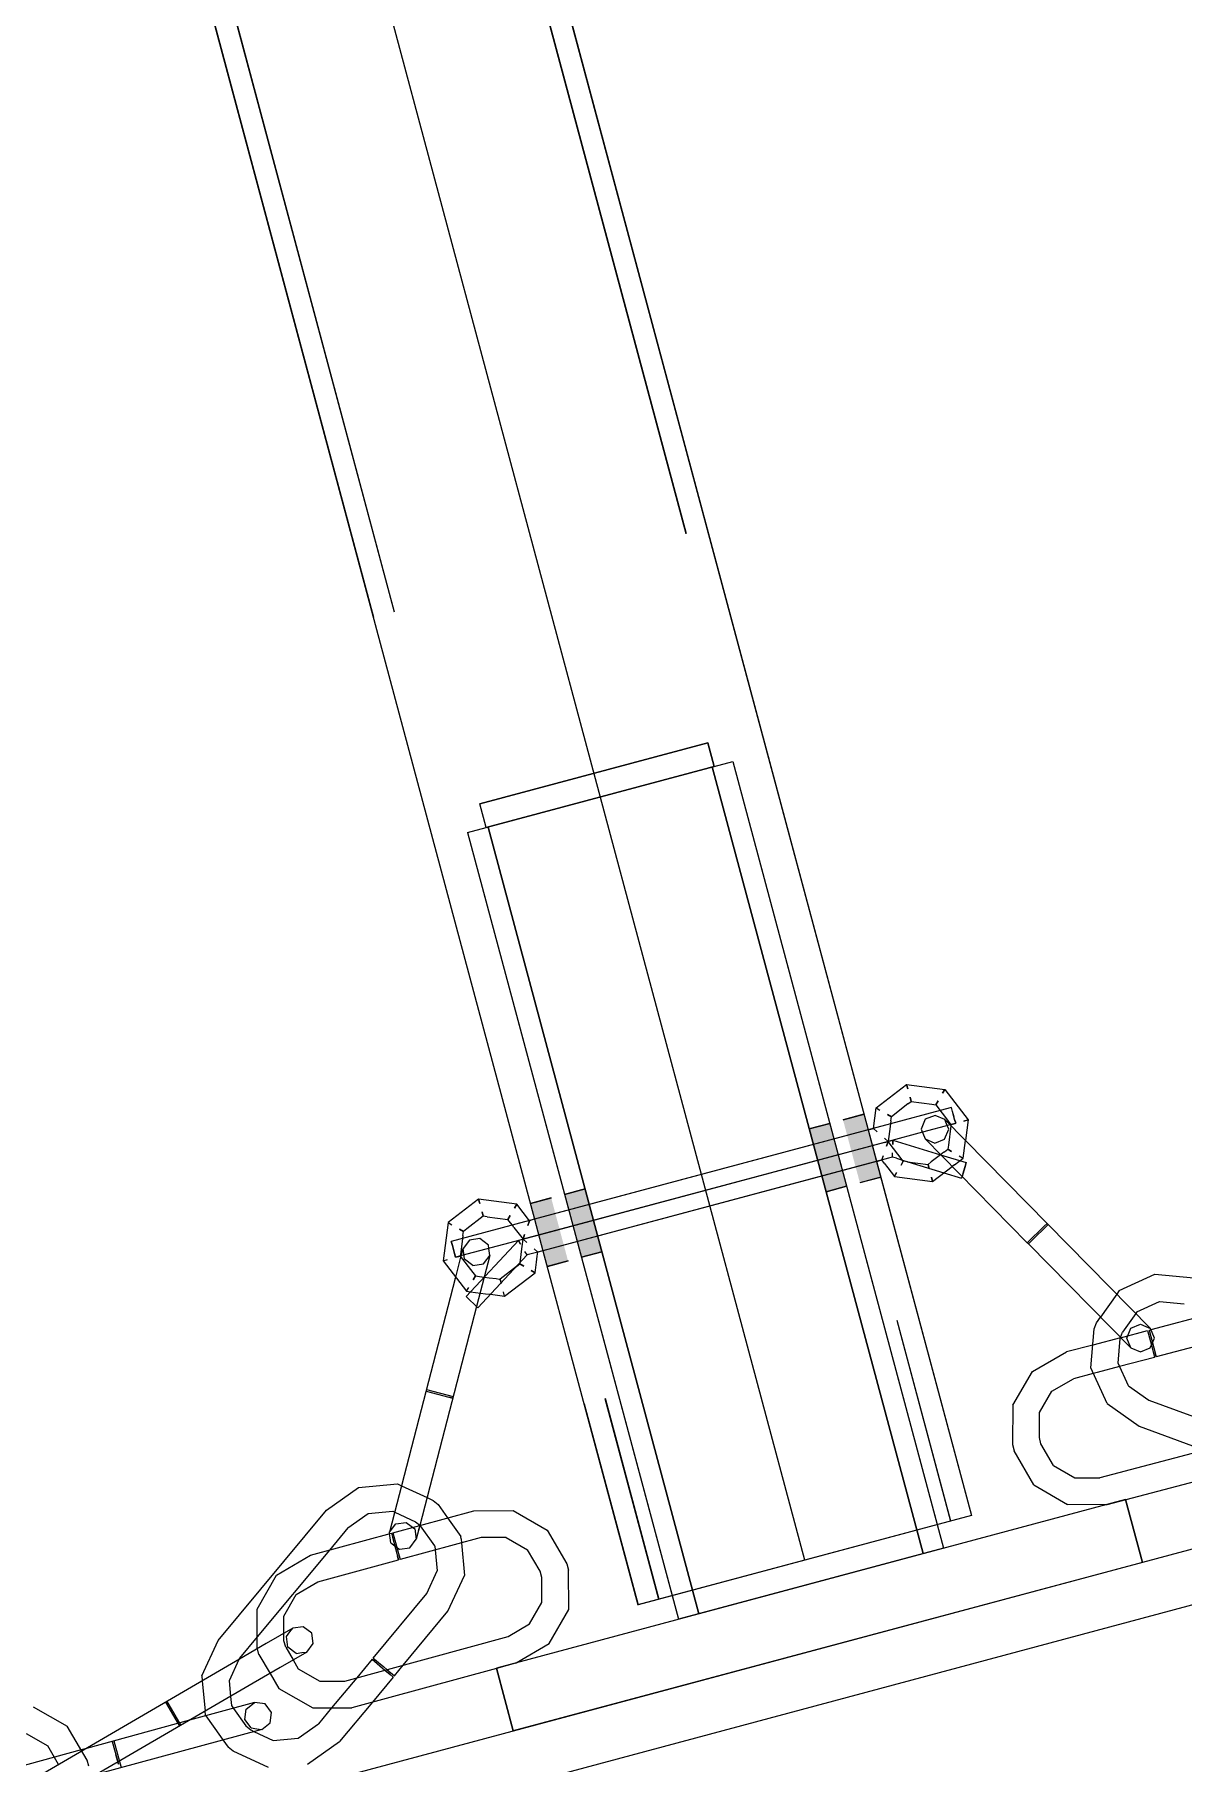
# Model space of a CAD drawing. Header units: millimetres. Extents: x -753 to 90, y 56274 to 56868.
# Drawn here: x -524.833 to -522.011, y 56700.316 to 56704.562 of the extents above; entities that cross this region are included whole.
import ezdxf

# ---------------------------------------------------------------- set-up
doc = ezdxf.new("R2010")
doc.units = ezdxf.units.MM
doc.linetypes.add('XKITLINE00', pattern=[0])
doc.linetypes.add('XKITLINE02', pattern=[4, 2, -2])
for name, color, linetype, lineweight in [('Cota', 4, 'Continuous', 0), ('Parafuso', 3, 'Continuous', 0), ('Peça', 2, 'Continuous', 0)]:
    doc.layers.add(name, color=color, linetype=linetype, lineweight=lineweight)

# ---------------------------------------------------------------- blocks, each defined once
blk = doc.blocks.new('*A625')
at = {"layer": 'Peça', "color": 1, "linetype": 'XKITLINE00', "lineweight": 0}
for p, q in [((-400.0787, 56733.508), (-663.9824, 56662.797)), ((-663.9824, 56662.6604), (-400.0445, 56733.3805))]:
    blk.add_line(p, q, dxfattribs=at)
blk = doc.blocks.new('*A1129')
at = {"layer": 'Peça', "color": 4, "linetype": 'XKITLINE00', "lineweight": 0}
for p, q in [((-522.6453, 56701.8983), (-522.6555, 56701.8743)), ((-522.6212, 56701.908), (-522.6453, 56701.8983)), ((-522.5973, 56701.8979), (-522.6212, 56701.908)), ((-522.5973, 56701.8979), (-522.0922, 56701.3847)), ((-522.6555, 56701.8743), (-522.6457, 56701.8502)), ((-522.6457, 56701.8502), (-522.3946, 56701.595)), ((-522.3461, 56701.6427), (-522.3532, 56701.6358)), ((-522.3532, 56701.6358), (-522.3946, 56701.595)), ((-522.3918, 56701.5922), (-522.3847, 56701.5992)), ((-522.3847, 56701.5992), (-522.3433, 56701.6399)), ((-522.3918, 56701.5922), (-522.3946, 56701.595)), ((-522.3918, 56701.5922), (-522.1407, 56701.337)), ((-522.169, 56701.4775), (-522.0816, 56701.5178)), ((-522.0816, 56701.5178), (-521.9857, 56701.509)), ((-522.169, 56701.4775), (-522.175, 56701.4689)), ((-522.1255, 56701.4252), (-522.07, 56701.4508)), ((-522.07, 56701.4508), (-522.0092, 56701.4452)), ((-522.2301, 56701.3838), (-522.2245, 56701.3988)), ((-522.2245, 56701.3988), (-522.2149, 56701.4125)), ((-522.1255, 56701.4252), (-522.1282, 56701.4214)), ((-521.9427, 56701.4207), (-522.0909, 56701.3816)), ((-522.2337, 56701.344), (-522.2983, 56701.327)), ((-522.2389, 56701.2879), (-522.2301, 56701.3838)), ((-522.1718, 56701.2995), (-522.1663, 56701.3603)), ((-522.1663, 56701.3603), (-522.1655, 56701.3623)), ((-522.1653, 56701.362), (-522.1657, 56701.3619)), ((-522.0926, 56701.3367), (-522.0824, 56701.3606)), ((-522.0824, 56701.3606), (-522.0922, 56701.3847)), ((-522.0871, 56701.3495), (-522.0805, 56701.3244)), ((-521.8787, 56701.3672), (-522.0779, 56701.3147)), ((-522.3819, 56701.2792), (-522.2983, 56701.327)), ((-522.0818, 56701.3137), (-522.1679, 56701.291)), ((-522.1407, 56701.337), (-522.1167, 56701.3269)), ((-522.1167, 56701.3269), (-522.0926, 56701.3367)), ((-522.0897, 56701.3435), (-522.0818, 56701.3137)), ((-522.0779, 56701.3147), (-522.0805, 56701.3244)), ((-522.4304, 56701.196), (-522.3819, 56701.2792)), ((-522.334, 56701.2309), (-522.281, 56701.2612)), ((-522.2324, 56701.274), (-522.281, 56701.2612)), ((-522.1985, 56701.2005), (-522.2389, 56701.2879)), ((-522.1463, 56701.244), (-522.1718, 56701.2995)), ((-522.3648, 56701.1781), (-522.334, 56701.2309)), ((-522.1463, 56701.244), (-522.0964, 56701.2088)), ((-522.4304, 56701.196), (-522.4308, 56701.0997)), ((-522.365, 56701.117), (-522.3648, 56701.1781)), ((-522.1985, 56701.2005), (-522.1199, 56701.145)), ((-522.0964, 56701.2088), (-521.9031, 56701.1375)), ((-522.1199, 56701.145), (-521.9266, 56701.0737)), ((-522.4308, 56701.0997), (-522.4267, 56701.0842)), ((-522.361, 56701.1016), (-522.365, 56701.117)), ((-522.3306, 56701.0485), (-522.361, 56701.1016)), ((-522.3789, 56701.0006), (-522.4267, 56701.0842)), ((-522.3306, 56701.0485), (-522.2779, 56701.0178)), ((-521.9587, 56701.0856), (-522.2168, 56701.0175)), ((-522.2779, 56701.0178), (-522.2168, 56701.0175)), ((-521.8474, 56701.0446), (-522.1529, 56700.9641)), ((-522.3789, 56701.0006), (-522.2957, 56700.9522)), ((-522.2019, 56700.9518), (-522.2957, 56700.9522))]:
    blk.add_line(p, q, dxfattribs=at)
at = {"layer": 'Peça', "color": 7, "linetype": 'XKITLINE02', "lineweight": 0}
for p, q in [((-522.5928, 56701.8869), (-522.5973, 56701.8979)), ((-522.5976, 56701.8498), (-522.5875, 56701.8738)), ((-522.5875, 56701.8738), (-522.5928, 56701.8869)), ((-522.6457, 56701.8502), (-522.6218, 56701.84)), ((-522.6218, 56701.84), (-522.5976, 56701.8498)), ((-522.3847, 56701.5992), (-522.3918, 56701.5922)), ((-522.175, 56701.4689), (-522.2149, 56701.4125)), ((-522.1282, 56701.4214), (-522.1607, 56701.3753)), ((-522.1403, 56701.3851), (-522.1162, 56701.3949)), ((-522.1162, 56701.3949), (-522.1031, 56701.3893)), ((-522.1031, 56701.3893), (-522.0922, 56701.3847)), ((-522.1657, 56701.3619), (-522.2337, 56701.344)), ((-522.1655, 56701.3623), (-522.1607, 56701.3753)), ((-522.1653, 56701.362), (-522.0991, 56701.3795)), ((-522.1504, 56701.3612), (-522.1403, 56701.3851)), ((-522.1407, 56701.337), (-522.1504, 56701.3612)), ((-522.0991, 56701.3795), (-522.0897, 56701.3435)), ((-522.0953, 56701.3805), (-522.0909, 56701.3816)), ((-522.0953, 56701.3805), (-522.0871, 56701.3495)), ((-522.0805, 56701.3244), (-522.0779, 56701.3147)), ((-522.223, 56701.2765), (-522.2324, 56701.274)), ((-522.1679, 56701.291), (-522.223, 56701.2765)), ((-522.1529, 56700.9641), (-522.1994, 56700.9518)), ((-522.1994, 56700.9518), (-522.2019, 56700.9518))]:
    blk.add_line(p, q, dxfattribs=at)
blk = doc.blocks.new('*A1130')
at = {"layer": 'Peça', "color": 4, "linetype": 'XKITLINE00', "lineweight": 0}
for p, q in [((-522.7659, 56701.9263), (-522.691, 56701.9838)), ((-522.691, 56701.9838), (-522.5975, 56701.9714)), ((-522.6882, 56701.9733), (-522.691, 56701.9838)), ((-522.6877, 56701.9359), (-522.6798, 56701.9419)), ((-522.6826, 56701.9524), (-522.6798, 56701.9419)), ((-522.6798, 56701.9419), (-522.629, 56701.9353)), ((-522.6137, 56701.9433), (-522.6191, 56701.9339)), ((-522.6029, 56701.9621), (-522.5975, 56701.9714)), ((-522.5975, 56701.9714), (-522.54, 56701.8966)), ((-522.7726, 56701.8757), (-522.7659, 56701.9263)), ((-522.7659, 56701.9263), (-522.7565, 56701.9209)), ((-522.7378, 56701.9101), (-522.7284, 56701.9047)), ((-522.7297, 56701.8948), (-522.7284, 56701.9047)), ((-522.6877, 56701.9359), (-522.7284, 56701.9047)), ((-522.629, 56701.9353), (-522.6191, 56701.9339)), ((-522.6191, 56701.9339), (-522.5879, 56701.8933)), ((-522.5505, 56701.8938), (-522.54, 56701.8966)), ((-522.54, 56701.8966), (-522.5466, 56701.8464)), ((-522.7822, 56701.8731), (-522.7856, 56701.8722)), ((-522.7822, 56701.8731), (-522.7726, 56701.8757)), ((-522.7726, 56701.8757), (-522.7635, 56701.8678)), ((-522.7316, 56701.8804), (-522.7364, 56701.844)), ((-522.7297, 56701.8948), (-522.7316, 56701.8804)), ((-522.5879, 56701.8933), (-522.5818, 56701.8854)), ((-522.5818, 56701.8854), (-522.5822, 56701.8826)), ((-522.5714, 56701.8882), (-522.5818, 56701.8854)), ((-522.7364, 56701.844), (-522.7753, 56701.8335)), ((-522.7719, 56701.8345), (-522.7753, 56701.8335)), ((-522.7454, 56701.8519), (-522.7364, 56701.844)), ((-522.7403, 56701.8326), (-522.7364, 56701.844)), ((-522.6991, 56701.7954), (-522.7364, 56701.844)), ((-522.6074, 56701.8112), (-522.6305, 56701.7935)), ((-522.7615, 56701.7958), (-522.7649, 56701.7949)), ((-522.7615, 56701.7958), (-522.7519, 56701.7984)), ((-522.7519, 56701.7984), (-522.748, 56701.8098)), ((-522.7458, 56701.7905), (-522.7519, 56701.7984)), ((-522.7458, 56701.7905), (-522.7369, 56701.779)), ((-522.7369, 56701.779), (-522.7208, 56701.7579)), ((-522.7045, 56701.786), (-522.6991, 56701.7954)), ((-522.6892, 56701.7941), (-522.6991, 56701.7954)), ((-522.6892, 56701.7941), (-522.6384, 56701.7874)), ((-522.6305, 56701.7935), (-522.6384, 56701.7874)), ((-522.6356, 56701.7769), (-522.6384, 56701.7874)), ((-522.6272, 56701.7456), (-522.5791, 56701.7825)), ((-522.7208, 56701.7579), (-522.7153, 56701.7673)), ((-522.7208, 56701.7579), (-522.6272, 56701.7456)), ((-522.63, 56701.756), (-522.6272, 56701.7456)), ((-523.6048, 56701.6528), (-523.8093, 56701.598)), ((-523.5945, 56701.6141), (-523.799, 56701.5594)), ((-523.6444, 56701.6008), (-523.7731, 56701.4628)), ((-523.5945, 56701.6141), (-523.6444, 56701.6008)), ((-523.639, 56701.5918), (-523.6444, 56701.6008)), ((-523.8067, 56701.5883), (-523.8093, 56701.598)), ((-523.8016, 56701.569), (-523.8067, 56701.5883)), ((-523.799, 56701.5594), (-523.8016, 56701.569)), ((-523.623, 56701.5651), (-523.7438, 56701.4355)), ((-523.623, 56701.5651), (-523.6283, 56701.574)), ((-523.6133, 56701.5677), (-523.623, 56701.5651)), ((-523.5841, 56701.5755), (-523.6133, 56701.5677)), ((-523.7731, 56701.4628), (-523.7438, 56701.4355))]:
    blk.add_line(p, q, dxfattribs=at)
at = {"layer": 'Peça', "color": 7, "linetype": 'XKITLINE02', "lineweight": 0}
for p, q in [((-522.691, 56701.9838), (-522.6882, 56701.9733)), ((-522.6798, 56701.9419), (-522.6826, 56701.9524)), ((-522.6191, 56701.9339), (-522.6137, 56701.9433)), ((-522.5975, 56701.9714), (-522.6029, 56701.9621)), ((-522.7659, 56701.9263), (-522.7565, 56701.9209)), ((-522.7284, 56701.9047), (-522.7378, 56701.9101)), ((-522.54, 56701.8966), (-522.5505, 56701.8938)), ((-522.7856, 56701.8722), (-523.6048, 56701.6528)), ((-522.7726, 56701.8757), (-522.7635, 56701.8678)), ((-522.5822, 56701.8826), (-522.5885, 56701.8346)), ((-522.5818, 56701.8854), (-522.5714, 56701.8882)), ((-522.7753, 56701.8335), (-523.5945, 56701.6141)), ((-522.8592, 56701.8111), (-523.5945, 56701.6141)), ((-522.7364, 56701.844), (-522.7454, 56701.8519)), ((-522.7364, 56701.844), (-522.7403, 56701.8326)), ((-522.5994, 56701.8173), (-522.6074, 56701.8112)), ((-522.5994, 56701.8173), (-522.5978, 56701.8186)), ((-522.5978, 56701.8186), (-522.5898, 56701.8247)), ((-522.5885, 56701.8346), (-522.5898, 56701.8247)), ((-522.5898, 56701.8247), (-522.5805, 56701.8192)), ((-522.5805, 56701.8192), (-522.5898, 56701.8247)), ((-522.5523, 56701.803), (-522.5466, 56701.8464)), ((-522.7649, 56701.7949), (-523.5841, 56701.5755)), ((-522.7519, 56701.7984), (-522.748, 56701.8098)), ((-522.6991, 56701.7954), (-522.7045, 56701.786)), ((-522.6384, 56701.7874), (-522.6356, 56701.7769)), ((-522.5734, 56701.7868), (-522.5791, 56701.7825)), ((-522.5734, 56701.7868), (-522.5523, 56701.803)), ((-522.5617, 56701.8084), (-522.5523, 56701.803)), ((-522.5617, 56701.8084), (-522.5523, 56701.803)), ((-522.7208, 56701.7579), (-522.7153, 56701.7673)), ((-522.6272, 56701.7456), (-522.63, 56701.756)), ((-523.6444, 56701.6008), (-523.639, 56701.5918)), ((-523.8093, 56701.598), (-523.8067, 56701.5883)), ((-523.8067, 56701.5883), (-523.8016, 56701.569)), ((-523.8016, 56701.569), (-523.799, 56701.5594)), ((-523.623, 56701.5651), (-523.6283, 56701.574))]:
    blk.add_line(p, q, dxfattribs=at)
blk = doc.blocks.new('*A1131')
at = {"layer": 'Peça', "color": 7, "linetype": 'XKITLINE02', "lineweight": 0}
for p, q in [((-523.7392, 56702.6727), (-523.1789, 56702.8228)), ((-523.1789, 56702.8228), (-523.1634, 56702.7648)), ((-523.1634, 56702.7648), (-523.7237, 56702.6147)), ((-523.4591, 56702.7477), (-523.4435, 56702.6898)), ((-523.1634, 56702.7648), (-523.1771, 56702.7611)), ((-523.7237, 56702.6147), (-523.7392, 56702.6727))]:
    blk.add_line(p, q, dxfattribs=at)
blk = doc.blocks.new('*A1132')
at = {"layer": 'Peça', "color": 7, "linetype": 'XKITLINE02', "lineweight": 0}
for p, q in [((-523.7691, 56702.6025), (-523.118, 56702.777)), ((-523.1683, 56702.7635), (-522.6506, 56700.8317)), ((-523.118, 56702.777), (-522.6159, 56700.9031)), ((-523.7691, 56702.6025), (-523.267, 56700.7287)), ((-523.7188, 56702.616), (-523.2012, 56700.6842)), ((-522.6004, 56700.8451), (-523.2514, 56700.6707))]:
    blk.add_line(p, q, dxfattribs=at)
at = {"layer": 'Peça', "color": 4, "linetype": 'XKITLINE00', "lineweight": 0}
for p, q in [((-522.6159, 56700.9031), (-522.6004, 56700.8451)), ((-523.267, 56700.7287), (-523.2514, 56700.6707))]:
    blk.add_line(p, q, dxfattribs=at)
blk = doc.blocks.new('*A1133')
at = {"layer": 'Peça', "color": 7, "linetype": 'XKITLINE02', "lineweight": 0}
for p, q in [((-523.7647, 56701.6016), (-523.7804, 56701.5809)), ((-523.7389, 56701.6053), (-523.7647, 56701.6016)), ((-523.7182, 56701.5896), (-523.7389, 56701.6053)), ((-523.7985, 56701.511), (-523.7858, 56701.5601)), ((-523.7855, 56701.5612), (-523.7804, 56701.5809)), ((-523.785, 56701.5631), (-523.7821, 56701.5742)), ((-523.7821, 56701.5742), (-523.7804, 56701.5809)), ((-523.7795, 56701.5749), (-523.7804, 56701.5809)), ((-523.7768, 56701.5551), (-523.7795, 56701.5749)), ((-523.7217, 56701.5544), (-523.7146, 56701.5638)), ((-523.717, 56701.5813), (-523.7182, 56701.5896)), ((-523.756, 56701.5394), (-523.7768, 56701.5551)), ((-523.756, 56701.5394), (-523.7302, 56701.543)), ((-523.7302, 56701.543), (-523.7217, 56701.5544)), ((-523.7283, 56701.5108), (-523.7471, 56701.4385)), ((-523.8713, 56701.2305), (-523.8151, 56701.2159)), ((-523.8703, 56701.2344), (-523.8045, 56701.2173)), ((-523.8055, 56701.2134), (-523.8151, 56701.2159)), ((-523.8151, 56701.2159), (-523.8055, 56701.2134)), ((-523.9316, 56700.9983), (-523.8688, 56700.9693)), ((-523.9483, 56700.9337), (-523.8971, 56700.9101)), ((-523.8183, 56700.9194), (-523.7858, 56700.8735)), ((-523.9612, 56700.884), (-523.9455, 56700.9047)), ((-523.9594, 56700.8707), (-523.9608, 56700.8806)), ((-523.9455, 56700.9047), (-523.9198, 56700.9083)), ((-523.9198, 56700.9083), (-523.899, 56700.8927)), ((-523.899, 56700.8927), (-523.8954, 56700.8669)), ((-523.8971, 56700.9101), (-523.8865, 56700.9012)), ((-523.8866, 56700.9008), (-523.8954, 56700.8669)), ((-523.8866, 56700.9008), (-523.8903, 56700.8866)), ((-523.8862, 56700.9009), (-523.8848, 56700.8998)), ((-523.8501, 56700.8506), (-523.8848, 56700.8998)), ((-524.1087, 56700.8404), (-524.2859, 56700.6274)), ((-523.9576, 56700.8582), (-523.9594, 56700.8707)), ((-523.9576, 56700.8582), (-523.948, 56700.8509)), ((-523.9428, 56700.847), (-523.9368, 56700.8425)), ((-523.9368, 56700.8425), (-523.9111, 56700.8461)), ((-523.9111, 56700.8461), (-523.8954, 56700.8669)), ((-523.8496, 56700.8499), (-523.8501, 56700.8506)), ((-523.8496, 56700.8499), (-523.8488, 56700.8407)), ((-523.7853, 56700.8682), (-523.7858, 56700.8735)), ((-523.7853, 56700.8682), (-523.7844, 56700.8582)), ((-523.9386, 56700.8162), (-523.9412, 56700.8258)), ((-524.2202, 56700.6172), (-524.2202, 56700.6362)), ((-524.2143, 56700.6281), (-524.2057, 56700.6394)), ((-524.2108, 56700.6023), (-524.2143, 56700.6281)), ((-524.2057, 56700.6394), (-524.1985, 56700.6488)), ((-524.2816, 56700.5839), (-524.2855, 56700.5982)), ((-524.2816, 56700.5839), (-524.2545, 56700.5375)), ((-524.216, 56700.6018), (-524.2202, 56700.6172)), ((-524.216, 56700.6018), (-524.1978, 56700.5706)), ((-524.19, 56700.5866), (-524.2108, 56700.6023)), ((-524.19, 56700.5866), (-524.176, 56700.5885)), ((-524.176, 56700.5885), (-524.1643, 56700.5901)), ((-524.331, 56700.5716), (-524.355, 56700.5196)), ((-524.0014, 56700.5753), (-523.9937, 56700.5689)), ((-523.9722, 56700.5459), (-523.9593, 56700.5351)), ((-523.9722, 56700.5459), (-523.9629, 56700.5381)), ((-523.9675, 56700.5471), (-523.9491, 56700.5318)), ((-523.9629, 56700.5381), (-523.9593, 56700.5351)), ((-523.9491, 56700.5318), (-523.9384, 56700.5448)), ((-523.9384, 56700.5448), (-523.9273, 56700.5581)), ((-523.6519, 56700.5626), (-523.6983, 56700.55)), ((-523.6519, 56700.5626), (-523.6497, 56700.5639)), ((-524.4209, 56700.5192), (-524.4141, 56700.4445)), ((-524.355, 56700.5196), (-524.3515, 56700.481)), ((-524.0416, 56700.527), (-524.1031, 56700.4531)), ((-523.9517, 56700.5287), (-524.0031, 56700.467)), ((-523.9593, 56700.5351), (-523.9517, 56700.5287)), ((-523.9517, 56700.5287), (-523.9593, 56700.5351)), ((-524.5113, 56700.4666), (-524.477, 56700.4078)), ((-524.5078, 56700.4686), (-524.5028, 56700.46)), ((-524.5028, 56700.46), (-524.5078, 56700.4686)), ((-524.5028, 56700.46), (-524.4736, 56700.4098)), ((-524.3132, 56700.4499), (-524.302, 56700.4586)), ((-524.302, 56700.4586), (-524.2926, 56700.4658)), ((-524.452, 56700.4224), (-524.7055, 56700.3534)), ((-524.4119, 56700.4333), (-524.3762, 56700.3829)), ((-524.3444, 56700.4517), (-524.3142, 56700.4089)), ((-524.3165, 56700.4241), (-524.3132, 56700.4499)), ((-524.3006, 56700.4035), (-524.3165, 56700.4241)), ((-524.6419, 56700.3707), (-524.6267, 56700.3147)), ((-524.638, 56700.3717), (-524.6202, 56700.3061)), ((-524.3762, 56700.3829), (-524.3701, 56700.3742)), ((-524.3142, 56700.4089), (-524.3059, 56700.402)), ((-524.3059, 56700.402), (-524.3019, 56700.3987)), ((-524.3019, 56700.3987), (-524.2939, 56700.395)), ((-524.3006, 56700.4035), (-524.2865, 56700.4017)), ((-524.2865, 56700.4017), (-524.2748, 56700.4002)), ((-524.7186, 56700.3498), (-524.7842, 56700.3319)), ((-524.7118, 56700.3382), (-524.7168, 56700.3468)), ((-524.704, 56700.3248), (-524.7118, 56700.3382)), ((-524.6998, 56700.3094), (-524.704, 56700.3248)), ((-524.6308, 56700.3298), (-524.633, 56700.3379)), ((-524.6267, 56700.3147), (-524.6308, 56700.3298))]:
    blk.add_line(p, q, dxfattribs=at)
at = {"layer": 'Peça', "color": 4, "linetype": 'XKITLINE00', "lineweight": 0}
for p, q in [((-523.7855, 56701.5612), (-523.7858, 56701.5601)), ((-523.7855, 56701.5612), (-523.785, 56701.5631)), ((-523.7146, 56701.5638), (-523.7283, 56701.5108)), ((-523.7146, 56701.5638), (-523.717, 56701.5813)), ((-523.7995, 56701.5073), (-523.9612, 56700.884)), ((-523.7995, 56701.5073), (-523.7985, 56701.511)), ((-523.7471, 56701.4385), (-523.8866, 56700.9008)), ((-524.1156, 56700.9384), (-524.0369, 56700.9939)), ((-524.0369, 56700.9939), (-523.9411, 56701.0027)), ((-523.9411, 56701.0027), (-523.9316, 56700.9983)), ((-523.8688, 56700.9693), (-523.8536, 56700.9623)), ((-523.8536, 56700.9623), (-523.8413, 56700.9521)), ((-524.3817, 56700.6186), (-524.1156, 56700.9384)), ((-524.0633, 56700.8949), (-524.0134, 56700.9301)), ((-524.0134, 56700.9301), (-523.9526, 56700.9357)), ((-523.9526, 56700.8829), (-523.7538, 56700.937)), ((-523.9526, 56700.9357), (-523.9483, 56700.9337)), ((-523.8413, 56700.9521), (-523.8183, 56700.9194)), ((-523.7538, 56700.937), (-523.6575, 56700.9374)), ((-523.6575, 56700.9374), (-523.5739, 56700.8896)), ((-524.1552, 56700.8277), (-523.9564, 56700.8818)), ((-524.0633, 56700.8949), (-524.1087, 56700.8404)), ((-523.9608, 56700.8806), (-523.9612, 56700.884)), ((-523.9564, 56700.8818), (-523.9538, 56700.8722)), ((-523.9526, 56700.8829), (-523.9347, 56700.8173)), ((-523.8865, 56700.9012), (-523.8862, 56700.9009)), ((-523.5739, 56700.8896), (-523.5255, 56700.8064)), ((-523.9538, 56700.8722), (-523.9386, 56700.8162)), ((-523.948, 56700.8509), (-523.9428, 56700.847)), ((-523.7359, 56700.8714), (-523.9347, 56700.8173)), ((-523.8488, 56700.8407), (-523.844, 56700.7891)), ((-523.7844, 56700.8582), (-523.777, 56700.7776)), ((-523.6748, 56700.8716), (-523.7359, 56700.8714)), ((-523.6748, 56700.8716), (-523.6218, 56700.8413)), ((-523.5911, 56700.7885), (-523.6218, 56700.8413)), ((-524.2384, 56700.7792), (-524.1552, 56700.8277)), ((-524.1373, 56700.7621), (-523.9386, 56700.8162)), ((-523.5255, 56700.8064), (-523.5213, 56700.791)), ((-524.2862, 56700.6956), (-524.2384, 56700.7792)), ((-524.1901, 56700.7313), (-524.1373, 56700.7621)), ((-523.8696, 56700.7337), (-523.844, 56700.7891)), ((-523.8174, 56700.6902), (-523.777, 56700.7776)), ((-523.5869, 56700.7731), (-523.5911, 56700.7885)), ((-523.5866, 56700.712), (-523.5869, 56700.7731)), ((-523.5209, 56700.6947), (-523.5213, 56700.791)), ((-524.2204, 56700.6783), (-524.1901, 56700.7313)), ((-524.0014, 56700.5753), (-523.8696, 56700.7337)), ((-523.6169, 56700.659), (-523.5866, 56700.712)), ((-524.2858, 56700.5994), (-524.2862, 56700.6956)), ((-524.2202, 56700.6362), (-524.2204, 56700.6783)), ((-523.9273, 56700.5581), (-523.8174, 56700.6902)), ((-523.5687, 56700.6111), (-523.5209, 56700.6947)), ((-524.2859, 56700.6274), (-524.3294, 56700.5751)), ((-524.1985, 56700.6488), (-524.2642, 56700.6106)), ((-524.1727, 56700.6523), (-524.1985, 56700.6488)), ((-524.152, 56700.6366), (-524.1727, 56700.6523)), ((-524.1485, 56700.6108), (-524.152, 56700.6366)), ((-524.0711, 56700.5189), (-523.6697, 56700.6282)), ((-523.6697, 56700.6282), (-523.6169, 56700.659)), ((-524.422, 56700.5312), (-524.3817, 56700.6186)), ((-524.2642, 56700.6106), (-524.3298, 56700.5723)), ((-524.2855, 56700.5982), (-524.2858, 56700.5994)), ((-524.1643, 56700.5901), (-524.2299, 56700.5518)), ((-524.1643, 56700.5901), (-524.1485, 56700.6108)), ((-523.6497, 56700.5639), (-523.5687, 56700.6111)), ((-524.3298, 56700.5723), (-524.8206, 56700.2863)), ((-524.3294, 56700.5751), (-524.331, 56700.5716)), ((-524.2299, 56700.5518), (-524.2956, 56700.5136)), ((-524.2545, 56700.5375), (-524.2331, 56700.5007)), ((-524.1978, 56700.5706), (-524.1852, 56700.549)), ((-524.1852, 56700.549), (-524.1322, 56700.5187)), ((-523.6983, 56700.55), (-524.0532, 56700.4533)), ((-524.004, 56700.5722), (-524.0416, 56700.527)), ((-524.004, 56700.5722), (-523.9722, 56700.5459)), ((-524.0014, 56700.5753), (-523.9753, 56700.5536)), ((-523.9753, 56700.5536), (-523.9675, 56700.5471)), ((-524.2956, 56700.5136), (-524.7863, 56700.2276)), ((-524.422, 56700.5312), (-524.4209, 56700.5192)), ((-524.2331, 56700.5007), (-524.1495, 56700.4529)), ((-524.1322, 56700.5187), (-524.0711, 56700.5189)), ((-524.8361, 56700.4558), (-524.7525, 56700.408)), ((-524.2926, 56700.4658), (-524.452, 56700.4224)), ((-524.3515, 56700.481), (-524.3494, 56700.4588)), ((-524.3494, 56700.4588), (-524.3444, 56700.4517)), ((-524.2668, 56700.4625), (-524.2926, 56700.4658)), ((-524.2509, 56700.4419), (-524.2668, 56700.4625)), ((-524.1495, 56700.4529), (-524.0532, 56700.4533)), ((-524.1031, 56700.4531), (-524.1357, 56700.4139)), ((-524.0031, 56700.467), (-524.0835, 56700.3704)), ((-524.4133, 56700.4353), (-524.4141, 56700.4445)), ((-524.4133, 56700.4353), (-524.4119, 56700.4333)), ((-524.2748, 56700.4002), (-524.2542, 56700.4161)), ((-524.2542, 56700.4161), (-524.2509, 56700.4419)), ((-524.1856, 56700.3787), (-524.1357, 56700.4139)), ((-524.8534, 56700.39), (-524.8004, 56700.3597)), ((-524.7168, 56700.3468), (-524.7525, 56700.408)), ((-524.2748, 56700.4002), (-524.679, 56700.2901)), ((-524.3701, 56700.3742), (-524.3577, 56700.3566)), ((-524.2939, 56700.395), (-524.2464, 56700.3731)), ((-524.2464, 56700.3731), (-524.1856, 56700.3787)), ((-524.1621, 56700.3149), (-524.0835, 56700.3704)), ((-524.7842, 56700.3319), (-524.9873, 56700.2766)), ((-524.7736, 56700.3137), (-524.8004, 56700.3597)), ((-524.7055, 56700.3534), (-524.7186, 56700.3498)), ((-524.3454, 56700.3464), (-524.3577, 56700.3566)), ((-524.258, 56700.3061), (-524.3454, 56700.3464))]:
    blk.add_line(p, q, dxfattribs=at)
blk = doc.blocks.new('*A1134')
at = {"layer": 'Peça', "color": 4, "linetype": 'XKITLINE00', "lineweight": 0}
for p, q in [((-522.6083, 56701.9198), (-522.7307, 56701.887)), ((-522.6523, 56701.8666), (-522.7364, 56701.8441)), ((-522.5819, 56701.8855), (-522.5844, 56701.8848)), ((-522.7363, 56701.8441), (-522.725, 56701.8471)), ((-522.725, 56701.8471), (-522.7251, 56701.8367)), ((-522.725, 56701.8471), (-522.6074, 56701.8112)), ((-522.7011, 56701.798), (-522.6876, 56701.7939)), ((-522.5994, 56701.7669), (-522.5562, 56701.7537)), ((-522.5549, 56701.7579), (-522.5562, 56701.7537)), ((-523.7421, 56701.7021), (-523.817, 56701.6447)), ((-523.6486, 56701.6898), (-523.7421, 56701.7021)), ((-523.7421, 56701.7021), (-523.7393, 56701.6917)), ((-523.6486, 56701.6898), (-523.654, 56701.6804)), ((-523.6175, 56701.6493), (-523.6486, 56701.6898)), ((-523.817, 56701.6447), (-523.8293, 56701.5511)), ((-523.817, 56701.6447), (-523.8076, 56701.6393)), ((-523.7309, 56701.6603), (-523.7715, 56701.6291)), ((-523.7309, 56701.6603), (-523.7337, 56701.6708)), ((-523.721, 56701.659), (-523.7309, 56701.6603)), ((-523.721, 56701.659), (-523.6702, 56701.6523)), ((-523.6702, 56701.6523), (-523.6648, 56701.6617)), ((-523.6641, 56701.6444), (-523.6702, 56701.6523)), ((-523.6593, 56701.6382), (-523.6641, 56701.6444)), ((-523.7795, 56701.623), (-523.7889, 56701.6284)), ((-523.7808, 56701.6131), (-523.7818, 56701.6054)), ((-523.7808, 56701.6131), (-523.7795, 56701.623)), ((-523.7715, 56701.6291), (-523.7795, 56701.623)), ((-523.7875, 56701.5623), (-523.7563, 56701.5217)), ((-523.6, 56701.5477), (-523.5981, 56701.5621)), ((-523.5981, 56701.5621), (-523.5968, 56701.572)), ((-523.8293, 56701.5511), (-523.8188, 56701.5539)), ((-523.8293, 56701.5511), (-523.7718, 56701.4763)), ((-523.7563, 56701.5217), (-523.7502, 56701.5138)), ((-523.7502, 56701.5138), (-523.7556, 56701.5044)), ((-523.7502, 56701.5138), (-523.7403, 56701.5125)), ((-523.6783, 56701.4639), (-523.6034, 56701.5214)), ((-523.6489, 56701.537), (-523.6409, 56701.543)), ((-523.6409, 56701.543), (-523.6405, 56701.5463)), ((-523.6409, 56701.543), (-523.6315, 56701.5376)), ((-523.6034, 56701.5214), (-523.6128, 56701.5268)), ((-523.6034, 56701.5214), (-523.6, 56701.5477)), ((-523.7718, 56701.4763), (-523.7664, 56701.4856)), ((-523.7718, 56701.4763), (-523.7617, 56701.4749)), ((-523.7403, 56701.5125), (-523.7282, 56701.5109)), ((-523.6867, 56701.4953), (-523.687, 56701.4964)), ((-523.6783, 56701.4639), (-523.6811, 56701.4744)), ((-523.713, 56701.4685), (-523.6783, 56701.4639))]:
    blk.add_line(p, q, dxfattribs=at)
at = {"layer": 'Peça', "color": 7, "linetype": 'XKITLINE02', "lineweight": 0}
for p, q in [((-522.5807, 56701.9272), (-522.6083, 56701.9198)), ((-522.5781, 56701.9175), (-522.5807, 56701.9272)), ((-522.5781, 56701.9175), (-522.5807, 56701.9272)), ((-522.5744, 56701.9037), (-522.5781, 56701.9175)), ((-522.573, 56701.8982), (-522.5781, 56701.9175)), ((-522.573, 56701.8982), (-522.5744, 56701.9037)), ((-522.573, 56701.8982), (-522.5704, 56701.8885)), ((-522.5704, 56701.8885), (-522.573, 56701.8982)), ((-522.7307, 56701.887), (-523.6078, 56701.6519)), ((-522.5844, 56701.8848), (-522.6523, 56701.8666)), ((-522.5819, 56701.8855), (-522.5704, 56701.8885)), ((-522.7457, 56701.8416), (-523.6329, 56701.6037)), ((-522.7364, 56701.8441), (-523.5974, 56701.6133)), ((-522.7457, 56701.8416), (-522.7363, 56701.8441)), ((-522.7257, 56701.8055), (-522.7255, 56701.8159)), ((-522.7257, 56701.8055), (-522.7255, 56701.8134)), ((-522.7255, 56701.8134), (-522.7255, 56701.8159)), ((-522.7251, 56701.8367), (-522.725, 56701.8471)), ((-522.6074, 56701.8112), (-522.5445, 56701.7919)), ((-522.7353, 56701.8029), (-523.5968, 56701.572)), ((-522.7257, 56701.8055), (-522.7353, 56701.8029)), ((-522.7161, 56701.8026), (-522.7257, 56701.8055)), ((-522.7161, 56701.8026), (-522.7011, 56701.798)), ((-522.6876, 56701.7939), (-522.5994, 56701.7669)), ((-522.5474, 56701.7824), (-522.5549, 56701.7579)), ((-522.5533, 56701.7633), (-522.5474, 56701.7824)), ((-522.5474, 56701.7824), (-522.5445, 56701.7919)), ((-522.5445, 56701.7919), (-522.5474, 56701.7824)), ((-523.7393, 56701.6917), (-523.7421, 56701.7021)), ((-523.654, 56701.6804), (-523.6486, 56701.6898)), ((-523.817, 56701.6447), (-523.8076, 56701.6393)), ((-523.7337, 56701.6708), (-523.7309, 56701.6603)), ((-523.6648, 56701.6617), (-523.6702, 56701.6523)), ((-523.6175, 56701.6493), (-523.6213, 56701.6379)), ((-523.6213, 56701.6379), (-523.6175, 56701.6493)), ((-523.6078, 56701.6519), (-523.6175, 56701.6493)), ((-523.7889, 56701.6284), (-523.7795, 56701.623)), ((-523.7818, 56701.6054), (-523.7862, 56701.5722)), ((-523.6553, 56701.6329), (-523.6593, 56701.6382)), ((-523.6553, 56701.6329), (-523.6329, 56701.6037)), ((-523.6353, 56701.5856), (-523.6329, 56701.6037)), ((-523.6291, 56701.6151), (-523.6329, 56701.6037)), ((-523.6329, 56701.6037), (-523.6291, 56701.6151)), ((-523.6329, 56701.6037), (-523.6239, 56701.5958)), ((-523.6239, 56701.5958), (-523.6329, 56701.6037)), ((-523.7875, 56701.5623), (-523.7979, 56701.5595)), ((-523.7979, 56701.5595), (-523.7875, 56701.5623)), ((-523.7862, 56701.5722), (-523.7875, 56701.5623)), ((-523.6396, 56701.553), (-523.638, 56701.5654)), ((-523.638, 56701.5654), (-523.6377, 56701.5673)), ((-523.6377, 56701.5673), (-523.6353, 56701.5856)), ((-523.5968, 56701.572), (-523.6058, 56701.58)), ((-523.6058, 56701.58), (-523.5968, 56701.572)), ((-523.8293, 56701.5511), (-523.8188, 56701.5539)), ((-523.7556, 56701.5044), (-523.7502, 56701.5138)), ((-523.6489, 56701.537), (-523.6895, 56701.5058)), ((-523.6315, 56701.5376), (-523.6409, 56701.543)), ((-523.6405, 56701.5463), (-523.6396, 56701.553)), ((-523.6128, 56701.5268), (-523.6034, 56701.5214)), ((-523.7718, 56701.4763), (-523.7664, 56701.4856)), ((-523.7617, 56701.4749), (-523.7252, 56701.4701)), ((-523.7282, 56701.5109), (-523.7161, 56701.5093)), ((-523.7161, 56701.5093), (-523.6994, 56701.5071)), ((-523.6994, 56701.5071), (-523.6917, 56701.5061)), ((-523.6917, 56701.5061), (-523.6895, 56701.5058)), ((-523.687, 56701.4964), (-523.6895, 56701.5058)), ((-523.6895, 56701.5058), (-523.6867, 56701.4953)), ((-523.6783, 56701.4639), (-523.6811, 56701.4744)), ((-523.7252, 56701.4701), (-523.713, 56701.4685))]:
    blk.add_line(p, q, dxfattribs=at)
blk = doc.blocks.new('*A1135')
at = {"layer": 'Peça', "color": 7, "linetype": 'XKITLINE02', "lineweight": 0}
for p, q in [((-523.1789, 56702.8228), (-523.7392, 56702.6727)), ((-523.1789, 56702.8228), (-523.1927, 56702.8191)), ((-523.1634, 56702.7648), (-523.1789, 56702.8228)), ((-523.7237, 56702.6147), (-523.1634, 56702.7648)), ((-523.4591, 56702.7477), (-523.4435, 56702.6898)), ((-523.7237, 56702.6147), (-523.7392, 56702.6727))]:
    blk.add_line(p, q, dxfattribs=at)
blk = doc.blocks.new('*A1136')
at = {"layer": 'Peça', "color": 7, "linetype": 'XKITLINE02', "lineweight": 0}
for p, q in [((-523.7691, 56702.6025), (-523.118, 56702.777)), ((-522.6506, 56700.8317), (-523.1683, 56702.7635)), ((-523.118, 56702.777), (-522.6004, 56700.8451)), ((-523.7691, 56702.6025), (-523.2514, 56700.6707)), ((-523.2012, 56700.6842), (-523.7188, 56702.616)), ((-522.6004, 56700.8451), (-523.2514, 56700.6707))]:
    blk.add_line(p, q, dxfattribs=at)
blk = doc.blocks.new('*A1137')
at = {"layer": 'Peça', "color": 7, "linetype": 'XKITLINE02', "lineweight": 0}
for p, q in [((-526.856, 56716.8599), (-522.5828, 56700.912)), ((-527.6239, 56716.6542), (-523.3507, 56700.7062)), ((-527.5727, 56716.6679), (-523.2995, 56700.7199)), ((-522.7852, 56701.8723), (-522.7646, 56701.7951)), ((-522.532, 56700.9256), (-523.3507, 56700.7062))]:
    blk.add_line(p, q, dxfattribs=at)
at = {"layer": 'Peça', "color": 4, "linetype": 'XKITLINE00', "lineweight": 0}
for p, q in [((-526.7602, 56716.7071), (-522.7852, 56701.8723)), ((-522.7646, 56701.7951), (-522.5316, 56700.9257)), ((-522.5316, 56700.9257), (-522.532, 56700.9256))]:
    blk.add_line(p, q, dxfattribs=at)
blk = doc.blocks.new('*A1138')
at = {"layer": 'Peça', "color": 7, "linetype": 'XKITLINE02', "lineweight": 0}
for p, q in [((-526.8562, 56716.8599), (-522.5832, 56700.9118)), ((-527.5729, 56716.6679), (-523.3, 56700.7198)), ((-522.7857, 56701.8721), (-522.765, 56701.7949)), ((-523.6048, 56701.6527), (-523.5841, 56701.5755))]:
    blk.add_line(p, q, dxfattribs=at)
at = {"layer": 'Peça', "color": 4, "linetype": 'XKITLINE00', "lineweight": 0}
for p, q in [((-526.7603, 56716.707), (-522.7857, 56701.8721)), ((-527.5795, 56716.4876), (-523.6048, 56701.6527)), ((-522.765, 56701.7949), (-522.532, 56700.9256)), ((-523.5841, 56701.5755), (-523.3511, 56700.7061)), ((-522.532, 56700.9256), (-523.3511, 56700.7061))]:
    blk.add_line(p, q, dxfattribs=at)
blk = doc.blocks.new('*A1139')
at = {"layer": 'Peça', "color": 4, "linetype": 'XKITLINE00', "lineweight": 0}
for p, q in [((-522.1531, 56700.9649), (-523.6986, 56700.5508)), ((-522.1117, 56700.8103), (-522.1531, 56700.9649)), ((-523.6572, 56700.3962), (-523.6986, 56700.5508))]:
    blk.add_line(p, q, dxfattribs=at)
at = {"layer": 'Peça', "color": 7, "linetype": 'XKITLINE02', "lineweight": 0}
blk.add_line((-522.1117, 56700.8103), (-523.6572, 56700.3962), dxfattribs=at)
blk = doc.blocks.new('*A1140')
at = {"layer": 'Peça', "color": 7, "linetype": 'XKITLINE02', "lineweight": 0}
for p, q in [((-522.1531, 56700.9649), (-523.6986, 56700.5508)), ((-522.1531, 56700.9649), (-522.1117, 56700.8103)), ((-522.1117, 56700.8103), (-523.6572, 56700.3962)), ((-523.6986, 56700.5508), (-523.6572, 56700.3962))]:
    blk.add_line(p, q, dxfattribs=at)
blk = doc.blocks.new('*A1142')
at = {"layer": 'Parafuso', "color": 7, "linetype": 'XKITLINE02', "lineweight": 0}
for p, q in [((-522.8468, 56701.8972), (-522.7956, 56701.9109)), ((-522.9302, 56701.8749), (-522.8799, 56701.8883)), ((-523.5309, 56701.7139), (-523.4807, 56701.7274)), ((-522.8888, 56701.7203), (-522.8385, 56701.7338)), ((-522.8054, 56701.7427), (-522.7542, 56701.7564)), ((-523.6147, 56701.6915), (-523.5635, 56701.7052)), ((-523.4895, 56701.5594), (-523.4393, 56701.5728)), ((-523.5733, 56701.5369), (-523.5221, 56701.5506))]:
    blk.add_line(p, q, dxfattribs=at)
blk = doc.blocks.new('*A1143')
at = {"layer": 'Parafuso'}
for points in [[(-522.8472, 56701.8971), (-522.796, 56701.9108), (-522.7546, 56701.7563), (-522.8058, 56701.7425)], [(-522.9302, 56701.8749), (-522.8799, 56701.8883), (-522.8385, 56701.7338), (-522.8888, 56701.7203)], [(-523.5309, 56701.7139), (-523.4807, 56701.7274), (-523.4393, 56701.5728), (-523.4895, 56701.5594)], [(-523.6151, 56701.6914), (-523.5639, 56701.7051), (-523.5225, 56701.5505), (-523.5737, 56701.5368)]]:
    blk.add_hatch(color=7, dxfattribs=at).paths.add_polyline_path(points, flags=17)
at = {"layer": 'Parafuso', "color": 7, "linetype": 'XKITLINE00', "lineweight": 0}
for p, q in [((-522.796, 56701.9108), (-522.8472, 56701.8971)), ((-522.8799, 56701.8883), (-522.9302, 56701.8749)), ((-523.4807, 56701.7274), (-523.5309, 56701.7139)), ((-522.8385, 56701.7338), (-522.8888, 56701.7203)), ((-522.7546, 56701.7563), (-522.8058, 56701.7425)), ((-523.5639, 56701.7051), (-523.6151, 56701.6914)), ((-523.4393, 56701.5728), (-523.4895, 56701.5594)), ((-523.5225, 56701.5505), (-523.5737, 56701.5368))]:
    blk.add_line(p, q, dxfattribs=at)
blk = doc.blocks.new('*A2171')
at = {"layer": 'Cota', "color": 7, "linetype": 'XKITLINE00', "lineweight": 0}
blk.add_line((-522.9412, 56700.816), (-542.3229, 56773.1505), dxfattribs=at)
blk = doc.blocks.new('*A2185')
at = {"layer": 'Cota', "color": 7, "linetype": 'XKITLINE00', "lineweight": 0}
blk.add_line((-522.9412, 56700.816), (-542.3229, 56773.1505), dxfattribs=at)

msp = doc.modelspace()

# ---------------------------------------------------------------- block references
at = {"lineweight": 0}
for name in ['*A2171', '*A2185', '*A625', '*A1138', '*A1137', '*A1131', '*A1135', '*A1132', '*A1136', '*A1130', '*A1129', '*A1134', '*A1143', '*A1142', '*A1133', '*A1139', '*A1140']:
    msp.add_blockref(name, (0, 0), dxfattribs=at)

doc.saveas('drawing.dxf')
